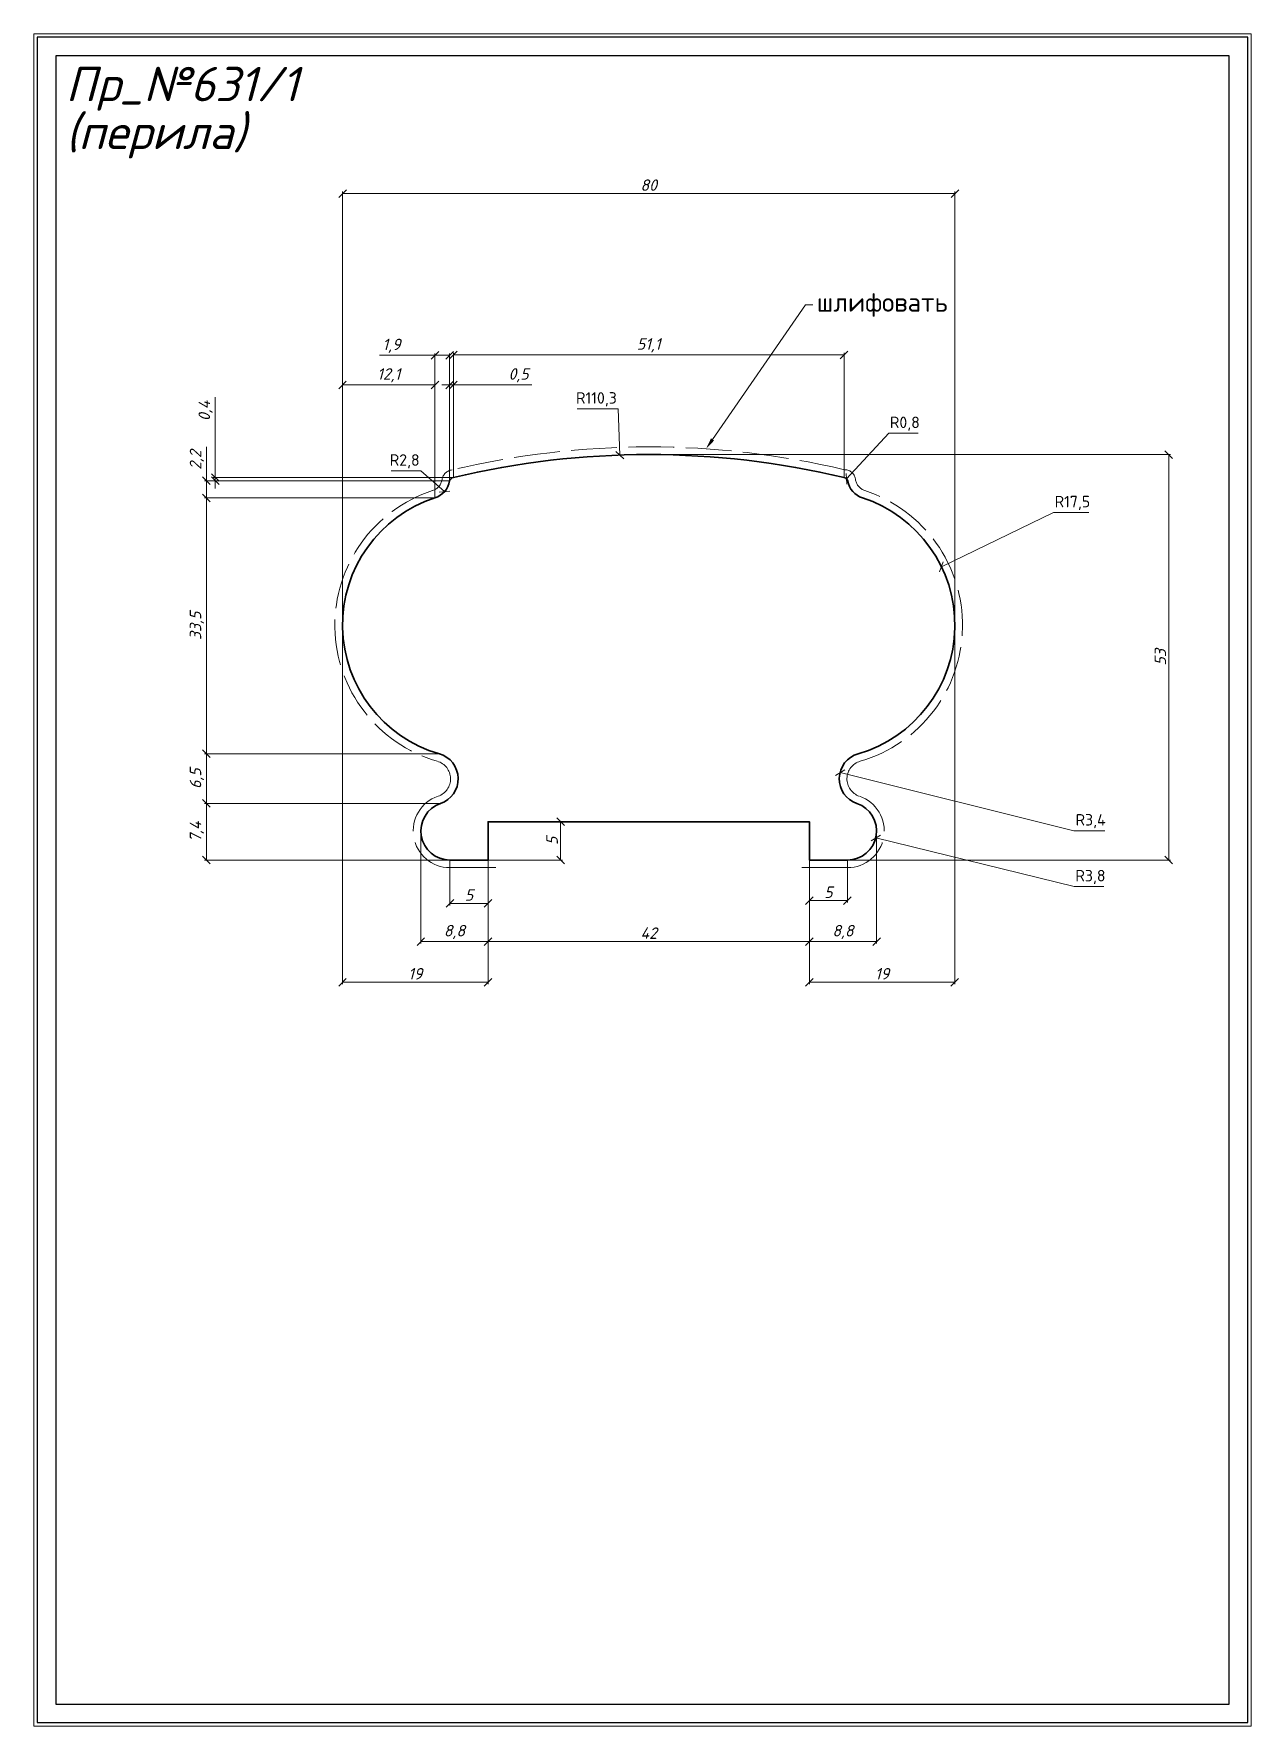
# Model space of a CAD drawing. Header units: millimetres. Extents: x 9236 to 9395, y -1347 to -1125.
import ezdxf
from ezdxf import colors
from ezdxf.entities.mleader import LeaderData, LeaderLine
from ezdxf.math import Vec2, Vec3

# ---------------------------------------------------------------- set-up
doc = ezdxf.new("R2010")
doc.units = ezdxf.units.MM
doc.linetypes.add('ACAD_ISO02W100', pattern=[15, 12, -3])
doc.layers.get('0').update_dxf_attribs({"lineweight": 13})
for name, color, linetype, lineweight in [('профили', 1, 'Continuous', 35), ('служебный слой ЛИНИИ ПУНКТИРНЫЕ', 7, 'ACAD_ISO02W100', 13), ('служебный слой НАДПИСИ', 7, 'Continuous', 13), ('служебный слой РАЗМЕРЫ', 7, 'Continuous', 9), ('служебный слой ШТАМП', 7, 'Continuous', 30)]:
    doc.layers.add(name, color=color, linetype=linetype, lineweight=lineweight)
doc.styles.add('ЕСКД', font='isocpeur.ttf', dxfattribs={"oblique": 15})
doc.styles.add('ЕСКД профили размеры', font='isocpeur.ttf')
doc.styles.add('ЕСКД штамп_текст', font='isocpeur.ttf')
doc.dimstyles.new('ЕСКД', dxfattribs={"dimtxt": 3.5, "dimasz": 2.5, "dimexe": 0.25, "dimexo": 0, "dimgap": 0.35, "dimtad": 1, "dimdec": 1, "dimzin": 9, "dimtxsty": 'ЕСКД', "dimblk": 'OBLIQUE', "dimcen": 0, "dimclrd": 256, "dimclre": 256, "dimclrt": 256, "dimadec": 1, "dimazin": 0, "dimtfac": 1, "dimtdec": 1, "dimtmove": 0, "dimatfit": 3, "dimldrblk": 'DOTSMALL', "dimfxl": 1, "dimlwd": -1, "dimlwe": -1, "dimarcsym": 0})
doc.dimstyles.new('ЕСКД профили$4', dxfattribs={"dimtxt": 1.5, "dimasz": 1, "dimexe": 0.3, "dimexo": 0, "dimgap": 0.35, "dimtad": 1, "dimtoh": 1, "dimdec": 1, "dimzin": 9, "dimtxsty": 'ЕСКД профили размеры', "dimblk": 'OBLIQUE', "dimcen": 0, "dimse1": 1, "dimclrd": 256, "dimclre": 256, "dimclrt": 256, "dimadec": 1, "dimazin": 0, "dimtfac": 1, "dimtdec": 1, "dimtofl": 0, "dimtmove": 0, "dimatfit": 3, "dimldrblk": 'DOTSMALL', "dimfxl": 1, "dimlwd": -1, "dimlwe": -1, "dimarcsym": 2})

# ---------------------------------------------------------------- blocks, each defined once
blk = doc.blocks.new('_DotSmall')
at = {"color": 0, "linetype": 'ByBlock', "lineweight": -3, "const_width": 0.5}
blk.add_lwpolyline([(-0.0625, 0, 1), (0.0625, 0, 1)], format="xyb", close=True, dxfattribs=at)
blk = doc.blocks.new('_OBLIQUE')
at = {"color": 0, "linetype": 'ByBlock'}
blk.add_line((-0.5, -0.5), (0.5, 0.5), dxfattribs=at)
blk = doc.blocks.new('*D25')
at = {"layer": 'Defpoints', "color": 0, "transparency": 16777216}
for p in [(9341.98, -1184.21), (9342.5, -1183.65)]:
    blk.add_point(p, dxfattribs=at)
at = {"layer": 'служебный слой РАЗМЕРЫ', "transparency": 16777216}
for p, q in [((9348.02, -1177.69), (9342.5, -1183.65)), ((9351.89, -1177.69), (9348.02, -1177.69))]:
    blk.add_line(p, q, dxfattribs=at)
at = {"layer": 'служебный слой РАЗМЕРЫ', "transparency": 16777216, "rotation": 227.1915064479413}
blk.add_blockref('_OBLIQUE', (9342.5, -1183.65), dxfattribs=at)
at = {"layer": 'служебный слой РАЗМЕРЫ', "transparency": 16777216, "insert": (9350.13, -1176.44), "char_height": 1.5, "attachment_point": 5, "style": 'ЕСКД профили размеры'}
blk.add_mtext('R0,8', dxfattribs=at)
blk = doc.blocks.new('*D24')
at = {"layer": 'Defpoints', "color": 0, "transparency": 16777216}
for p in [(9312.88, -1180.54), (9316.65, -1290.73)]:
    blk.add_point(p, dxfattribs=at)
at = {"layer": 'служебный слой РАЗМЕРЫ', "transparency": 16777216}
for p, q in [((9307.3, -1174.49), (9312.67, -1174.49)), ((9312.67, -1174.49), (9312.88, -1180.54))]:
    blk.add_line(p, q, dxfattribs=at)
at = {"layer": 'служебный слой РАЗМЕРЫ', "transparency": 16777216, "rotation": 271.9569031728244}
blk.add_blockref('_OBLIQUE', (9312.88, -1180.54), dxfattribs=at)
at = {"layer": 'служебный слой РАЗМЕРЫ', "transparency": 16777216, "insert": (9309.81, -1173.24), "char_height": 1.5, "attachment_point": 5, "style": 'ЕСКД профили размеры'}
blk.add_mtext('R110,3', dxfattribs=at)
blk = doc.blocks.new('*D21')
at = {"layer": 'Defpoints', "color": 0, "transparency": 16777216}
for p in [(9290.66, -1233.47), (9295.65, -1232.74), (9290.66, -1239.15)]:
    blk.add_point(p, dxfattribs=at)
at = {"layer": 'служебный слой РАЗМЕРЫ', "transparency": 16777216}
for p, q in [((9290.66, -1233.47), (9290.66, -1239.4)), ((9295.65, -1232.74), (9295.65, -1239.4)), ((9295.65, -1239.15), (9290.66, -1239.15))]:
    blk.add_line(p, q, dxfattribs=at)
at = {"layer": 'служебный слой РАЗМЕРЫ', "transparency": 16777216, "rotation": 180}
blk.add_blockref('_OBLIQUE', (9290.66, -1239.15), dxfattribs=at)
at = {"layer": 'служебный слой РАЗМЕРЫ', "transparency": 16777216}
blk.add_blockref('_OBLIQUE', (9295.65, -1239.15), dxfattribs=at)
at = {"layer": 'служебный слой РАЗМЕРЫ', "transparency": 16777216, "insert": (9293.16, -1238.05), "char_height": 1.5, "attachment_point": 5, "style": 'ЕСКД'}
blk.add_mtext('5', dxfattribs=at)
blk = doc.blocks.new('*D19')
at = {"layer": 'Defpoints', "color": 0, "transparency": 16777216}
for p in [(9346.43, -1229.67), (9337.65, -1233.47), (9346.43, -1244.13)]:
    blk.add_point(p, dxfattribs=at)
at = {"layer": 'служебный слой РАЗМЕРЫ', "transparency": 16777216}
for p, q in [((9346.43, -1229.67), (9346.43, -1244.38)), ((9337.65, -1233.47), (9337.65, -1244.38)), ((9337.65, -1244.13), (9346.43, -1244.13))]:
    blk.add_line(p, q, dxfattribs=at)
at = {"layer": 'служебный слой РАЗМЕРЫ', "transparency": 16777216, "rotation": 180}
blk.add_blockref('_OBLIQUE', (9337.65, -1244.13), dxfattribs=at)
at = {"layer": 'служебный слой РАЗМЕРЫ', "transparency": 16777216}
blk.add_blockref('_OBLIQUE', (9346.43, -1244.13), dxfattribs=at)
at = {"layer": 'служебный слой РАЗМЕРЫ', "transparency": 16777216, "insert": (9342.04, -1242.88), "char_height": 1.5, "attachment_point": 5, "style": 'ЕСКД'}
blk.add_mtext('8,8', dxfattribs=at)
blk = doc.blocks.new('*D17')
at = {"layer": 'Defpoints', "color": 0, "transparency": 16777216}
for p in [(9286.86, -1229.67), (9295.65, -1231.86), (9295.65, -1244.13)]:
    blk.add_point(p, dxfattribs=at)
at = {"layer": 'служебный слой РАЗМЕРЫ', "transparency": 16777216}
for p, q in [((9286.86, -1229.67), (9286.86, -1244.38)), ((9295.65, -1231.86), (9295.65, -1244.38)), ((9286.86, -1244.13), (9295.65, -1244.13))]:
    blk.add_line(p, q, dxfattribs=at)
at = {"layer": 'служебный слой РАЗМЕРЫ', "transparency": 16777216, "rotation": 180}
blk.add_blockref('_OBLIQUE', (9286.86, -1244.13), dxfattribs=at)
at = {"layer": 'служебный слой РАЗМЕРЫ', "transparency": 16777216}
blk.add_blockref('_OBLIQUE', (9295.65, -1244.13), dxfattribs=at)
at = {"layer": 'служебный слой РАЗМЕРЫ', "transparency": 16777216, "insert": (9291.26, -1242.88), "char_height": 1.5, "attachment_point": 5, "style": 'ЕСКД'}
blk.add_mtext('8,8', dxfattribs=at)
blk = doc.blocks.new('*D16')
at = {"layer": 'Defpoints', "color": 0, "transparency": 16777216}
for p in [(9276.62, -1171.36), (9288.71, -1186.13), (9276.62, -1193.39)]:
    blk.add_point(p, dxfattribs=at)
at = {"layer": 'служебный слой РАЗМЕРЫ', "transparency": 16777216}
for p, q in [((9276.62, -1193.39), (9276.62, -1171.11)), ((9288.71, -1171.36), (9276.62, -1171.36)), ((9288.71, -1186.13), (9288.71, -1171.11))]:
    blk.add_line(p, q, dxfattribs=at)
at = {"layer": 'служебный слой РАЗМЕРЫ', "transparency": 16777216, "rotation": 180}
blk.add_blockref('_OBLIQUE', (9276.62, -1171.36), dxfattribs=at)
at = {"layer": 'служебный слой РАЗМЕРЫ', "transparency": 16777216}
blk.add_blockref('_OBLIQUE', (9288.71, -1171.36), dxfattribs=at)
at = {"layer": 'служебный слой РАЗМЕРЫ', "transparency": 16777216, "insert": (9282.67, -1170.11), "char_height": 1.5, "attachment_point": 5, "style": 'ЕСКД'}
blk.add_mtext('12,1', dxfattribs=at)
blk = doc.blocks.new('*D15')
at = {"layer": 'Defpoints', "color": 0, "transparency": 16777216}
for p in [(9288.71, -1167.5), (9290.61, -1183.9), (9288.71, -1186.13)]:
    blk.add_point(p, dxfattribs=at)
at = {"layer": 'служебный слой РАЗМЕРЫ', "transparency": 16777216}
for p, q in [((9288.71, -1167.5), (9281.47, -1167.5)), ((9288.71, -1186.13), (9288.71, -1167.25)), ((9290.61, -1167.5), (9288.71, -1167.5)), ((9290.61, -1183.9), (9290.61, -1167.25))]:
    blk.add_line(p, q, dxfattribs=at)
at = {"layer": 'служебный слой РАЗМЕРЫ', "transparency": 16777216, "rotation": 180}
blk.add_blockref('_OBLIQUE', (9288.71, -1167.5), dxfattribs=at)
at = {"layer": 'служебный слой РАЗМЕРЫ', "transparency": 16777216}
blk.add_blockref('_OBLIQUE', (9290.61, -1167.5), dxfattribs=at)
at = {"layer": 'служебный слой РАЗМЕРЫ', "transparency": 16777216, "insert": (9283.03, -1166.25), "char_height": 1.5, "attachment_point": 5, "style": 'ЕСКД'}
blk.add_mtext('1,9', dxfattribs=at)
blk = doc.blocks.new('*D14')
at = {"layer": 'Defpoints', "color": 0, "transparency": 16777216}
for p in [(9290.61, -1171.36), (9291.11, -1183.24), (9290.61, -1183.9)]:
    blk.add_point(p, dxfattribs=at)
at = {"layer": 'служебный слой РАЗМЕРЫ', "transparency": 16777216}
for p, q in [((9290.61, -1171.36), (9289.61, -1171.36)), ((9290.61, -1183.9), (9290.61, -1171.11)), ((9290.61, -1171.36), (9291.11, -1171.36)), ((9291.11, -1183.24), (9291.11, -1171.11)), ((9291.11, -1171.36), (9301.35, -1171.36))]:
    blk.add_line(p, q, dxfattribs=at)
blk.add_blockref('_OBLIQUE', (9290.61, -1171.36), dxfattribs=at)
at = {"layer": 'служебный слой РАЗМЕРЫ', "transparency": 16777216, "rotation": 180}
blk.add_blockref('_OBLIQUE', (9291.11, -1171.36), dxfattribs=at)
at = {"layer": 'служебный слой РАЗМЕРЫ', "transparency": 16777216, "insert": (9299.64, -1170.11), "char_height": 1.5, "attachment_point": 5, "style": 'ЕСКД'}
blk.add_mtext('0,5', dxfattribs=at)
blk = doc.blocks.new('*D13')
at = {"layer": 'Defpoints', "color": 0, "transparency": 16777216}
for p in [(9259.98, -1183.47), (9291.11, -1183.47), (9290.61, -1183.9)]:
    blk.add_point(p, dxfattribs=at)
at = {"layer": 'служебный слой РАЗМЕРЫ', "transparency": 16777216}
for p, q in [((9259.98, -1183.47), (9259.98, -1172.98)), ((9291.11, -1183.47), (9259.73, -1183.47)), ((9259.98, -1183.9), (9259.98, -1183.47)), ((9290.61, -1183.9), (9259.73, -1183.9)), ((9259.98, -1183.9), (9259.98, -1184.9))]:
    blk.add_line(p, q, dxfattribs=at)
for p, rotation in [((9259.98, -1183.47), 270), ((9259.98, -1183.9), 90)]:
    blk.add_blockref('_OBLIQUE', p, dxfattribs=dict(at, rotation=rotation))
at = {"layer": 'служебный слой РАЗМЕРЫ', "transparency": 16777216, "insert": (9258.73, -1174.76), "char_height": 1.5, "attachment_point": 5, "rotation": 90, "style": 'ЕСКД'}
blk.add_mtext('0,4', dxfattribs=at)
blk = doc.blocks.new('*D12')
at = {"layer": 'Defpoints', "color": 0, "transparency": 16777216}
for p in [(9258.83, -1183.9), (9290.61, -1183.9), (9288.71, -1186.13)]:
    blk.add_point(p, dxfattribs=at)
at = {"layer": 'служебный слой РАЗМЕРЫ', "transparency": 16777216}
for p, q in [((9258.83, -1183.9), (9258.83, -1179.47)), ((9290.61, -1183.9), (9258.58, -1183.9)), ((9258.83, -1186.13), (9258.83, -1183.9)), ((9288.71, -1186.13), (9258.58, -1186.13))]:
    blk.add_line(p, q, dxfattribs=at)
for p, rotation in [((9258.83, -1183.9), 90), ((9258.83, -1186.13), 270)]:
    blk.add_blockref('_OBLIQUE', p, dxfattribs=dict(at, rotation=rotation))
at = {"layer": 'служебный слой РАЗМЕРЫ', "transparency": 16777216, "insert": (9257.58, -1181.18), "char_height": 1.5, "attachment_point": 5, "rotation": 90, "style": 'ЕСКД'}
blk.add_mtext('2,2', dxfattribs=at)
blk = doc.blocks.new('*D11')
at = {"layer": 'Defpoints', "color": 0, "transparency": 16777216}
for p in [(9258.83, -1186.13), (9288.71, -1186.13), (9289.28, -1219.59)]:
    blk.add_point(p, dxfattribs=at)
at = {"layer": 'служебный слой РАЗМЕРЫ', "transparency": 16777216}
for p, q in [((9288.71, -1186.13), (9258.58, -1186.13)), ((9258.83, -1219.59), (9258.83, -1186.13)), ((9289.28, -1219.59), (9258.58, -1219.59))]:
    blk.add_line(p, q, dxfattribs=at)
for p, rotation in [((9258.83, -1186.13), 90), ((9258.83, -1219.59), 270)]:
    blk.add_blockref('_OBLIQUE', p, dxfattribs=dict(at, rotation=rotation))
at = {"layer": 'служебный слой РАЗМЕРЫ', "transparency": 16777216, "insert": (9257.58, -1202.86), "char_height": 1.5, "attachment_point": 5, "rotation": 90, "style": 'ЕСКД'}
blk.add_mtext('33,5', dxfattribs=at)
blk = doc.blocks.new('*D10')
at = {"layer": 'Defpoints', "color": 0, "transparency": 16777216}
for p in [(9258.83, -1219.59), (9289.28, -1219.59), (9289.44, -1226.08)]:
    blk.add_point(p, dxfattribs=at)
at = {"layer": 'служебный слой РАЗМЕРЫ', "transparency": 16777216}
for p, q in [((9289.28, -1219.59), (9258.58, -1219.59)), ((9258.83, -1226.08), (9258.83, -1219.59)), ((9289.44, -1226.08), (9258.58, -1226.08))]:
    blk.add_line(p, q, dxfattribs=at)
for p, rotation in [((9258.83, -1219.59), 90), ((9258.83, -1226.08), 270)]:
    blk.add_blockref('_OBLIQUE', p, dxfattribs=dict(at, rotation=rotation))
at = {"layer": 'служебный слой РАЗМЕРЫ', "transparency": 16777216, "insert": (9257.58, -1222.83), "char_height": 1.5, "attachment_point": 5, "rotation": 90, "style": 'ЕСКД'}
blk.add_mtext('6,5', dxfattribs=at)
blk = doc.blocks.new('*D9')
at = {"layer": 'Defpoints', "color": 0, "transparency": 16777216}
for p in [(9258.83, -1226.08), (9289.44, -1226.08), (9290.66, -1233.47)]:
    blk.add_point(p, dxfattribs=at)
at = {"layer": 'служебный слой РАЗМЕРЫ', "transparency": 16777216}
for p, q in [((9289.44, -1226.08), (9258.58, -1226.08)), ((9258.83, -1233.47), (9258.83, -1226.08)), ((9290.66, -1233.47), (9258.58, -1233.47))]:
    blk.add_line(p, q, dxfattribs=at)
for p, rotation in [((9258.83, -1226.08), 90), ((9258.83, -1233.47), 270)]:
    blk.add_blockref('_OBLIQUE', p, dxfattribs=dict(at, rotation=rotation))
at = {"layer": 'служебный слой РАЗМЕРЫ', "transparency": 16777216, "insert": (9257.58, -1229.77), "char_height": 1.5, "attachment_point": 5, "rotation": 90, "style": 'ЕСКД'}
blk.add_mtext('7,4', dxfattribs=at)
blk = doc.blocks.new('*D8')
at = {"layer": 'Defpoints', "color": 0, "transparency": 16777216}
for p in [(9342.63, -1229.67), (9346.32, -1230.58)]:
    blk.add_point(p, dxfattribs=at)
at = {"layer": 'служебный слой РАЗМЕРЫ', "transparency": 16777216}
for p, q in [((9372.27, -1236.94), (9346.32, -1230.58)), ((9376.15, -1236.94), (9372.27, -1236.94))]:
    blk.add_line(p, q, dxfattribs=at)
at = {"layer": 'служебный слой РАЗМЕРЫ', "transparency": 16777216, "rotation": 166.2184451080142}
blk.add_blockref('_OBLIQUE', (9346.32, -1230.58), dxfattribs=at)
at = {"layer": 'служебный слой РАЗМЕРЫ', "transparency": 16777216, "insert": (9374.39, -1235.69), "char_height": 1.5, "attachment_point": 5, "style": 'ЕСКД профили размеры'}
blk.add_mtext('R3,8', dxfattribs=at)
blk = doc.blocks.new('*D7')
at = {"layer": 'Defpoints', "color": 0, "transparency": 16777216}
for p in [(9344.96, -1222.86), (9348.26, -1223.68)]:
    blk.add_point(p, dxfattribs=at)
at = {"layer": 'служебный слой РАЗМЕРЫ', "transparency": 16777216}
for p, q in [((9372.23, -1229.64), (9341.66, -1222.04)), ((9376.25, -1229.64), (9372.23, -1229.64))]:
    blk.add_line(p, q, dxfattribs=at)
at = {"layer": 'служебный слой РАЗМЕРЫ', "transparency": 16777216, "rotation": 166.029116196544}
blk.add_blockref('_OBLIQUE', (9341.66, -1222.04), dxfattribs=at)
at = {"layer": 'служебный слой РАЗМЕРЫ', "transparency": 16777216, "insert": (9374.41, -1228.39), "char_height": 1.5, "attachment_point": 5, "style": 'ЕСКД профили размеры'}
blk.add_mtext('R3,4', dxfattribs=at)
blk = doc.blocks.new('*D6')
at = {"layer": 'Defpoints', "color": 0, "transparency": 16777216}
for p in [(9354.91, -1195.14), (9339.17, -1202.78)]:
    blk.add_point(p, dxfattribs=at)
at = {"layer": 'служебный слой РАЗМЕРЫ', "transparency": 16777216}
for p, q in [((9369.54, -1188.04), (9354.91, -1195.14)), ((9374.17, -1188.04), (9369.54, -1188.04))]:
    blk.add_line(p, q, dxfattribs=at)
at = {"layer": 'служебный слой РАЗМЕРЫ', "transparency": 16777216, "rotation": 205.8767470300276}
blk.add_blockref('_OBLIQUE', (9354.91, -1195.14), dxfattribs=at)
at = {"layer": 'служебный слой РАЗМЕРЫ', "transparency": 16777216, "insert": (9372.03, -1186.79), "char_height": 1.5, "attachment_point": 5, "style": 'ЕСКД профили размеры'}
blk.add_mtext('R17,5', dxfattribs=at)
blk = doc.blocks.new('*D5')
at = {"layer": 'Defpoints', "color": 0, "transparency": 16777216}
for p in [(9287.85, -1183.47), (9289.95, -1185.32)]:
    blk.add_point(p, dxfattribs=at)
at = {"layer": 'служебный слой РАЗМЕРЫ', "transparency": 16777216}
for p, q in [((9282.98, -1182.61), (9286.86, -1182.61)), ((9286.86, -1182.61), (9289.95, -1185.32))]:
    blk.add_line(p, q, dxfattribs=at)
at = {"layer": 'служебный слой РАЗМЕРЫ', "transparency": 16777216, "rotation": 318.7416581771801}
blk.add_blockref('_OBLIQUE', (9289.95, -1185.32), dxfattribs=at)
at = {"layer": 'служебный слой РАЗМЕРЫ', "transparency": 16777216, "insert": (9284.75, -1181.36), "char_height": 1.5, "attachment_point": 5, "style": 'ЕСКД профили размеры'}
blk.add_mtext('R2,8', dxfattribs=at)
blk = doc.blocks.new('*D4')
at = {"layer": 'Defpoints', "color": 0, "transparency": 16777216}
for p in [(9342.18, -1167.44), (9291.11, -1183.47), (9342.18, -1183.47)]:
    blk.add_point(p, dxfattribs=at)
at = {"layer": 'служебный слой РАЗМЕРЫ', "transparency": 16777216}
for p, q in [((9291.11, -1183.47), (9291.11, -1167.19)), ((9291.11, -1167.44), (9342.18, -1167.44)), ((9342.18, -1183.47), (9342.18, -1167.19))]:
    blk.add_line(p, q, dxfattribs=at)
at = {"layer": 'служебный слой РАЗМЕРЫ', "transparency": 16777216, "rotation": 180}
blk.add_blockref('_OBLIQUE', (9291.11, -1167.44), dxfattribs=at)
at = {"layer": 'служебный слой РАЗМЕРЫ', "transparency": 16777216}
blk.add_blockref('_OBLIQUE', (9342.18, -1167.44), dxfattribs=at)
at = {"layer": 'служебный слой РАЗМЕРЫ', "transparency": 16777216, "insert": (9316.65, -1166.19), "char_height": 1.5, "attachment_point": 5, "style": 'ЕСКД'}
blk.add_mtext('51,1', dxfattribs=at)

msp = doc.modelspace()

# ---------------------------------------------------------------- linework, layer by layer
at = {"layer": 'профили'}
msp.add_lwpolyline([(9291.11, -1183.47, -0.117407), (9342.18, -1183.47, -0.223504), (9342.68, -1183.9, 0.283302), (9344.58, -1186.13, -0.739328), (9344.01, -1219.59, 0.733532), (9343.86, -1226.08, -0.848426), (9342.63, -1233.47), (9337.65, -1233.47), (9337.65, -1228.47), (9295.65, -1228.47), (9295.65, -1233.47), (9290.66, -1233.47, -0.847488), (9289.44, -1226.08, 0.733532), (9289.28, -1219.59, -0.739328), (9288.71, -1186.13, 0.283302), (9290.61, -1183.9, -0.22185), (9291.11, -1183.47)], format="xyb", close=True, dxfattribs=at)
at = {"layer": 'служебный слой ЛИНИИ ПУНКТИРНЫЕ', "ltscale": 0.5}
for p, q in [((9296.65, -1234.47), (9290.66, -1234.47)), ((9342.63, -1234.47), (9336.65, -1234.47))]:
    msp.add_line(p, q, dxfattribs=at)
for centre, radius, start, end in [((9316.65, -1290.73), 111.26, 76.6921, 103.3483), ((9291.11, -1183.97), 1.5, 95.6627, 171.2853), ((9342.28, -1183.86), 1.4, 2.0182, 90.8815), ((9294.12, -1202.78), 18.5, 108.0152, 253.9214), ((9287.85, -1183.47), 1.8, 288.0152, 351.2853), ((9345.45, -1183.47), 1.8, 190.9541, 251.9848), ((9339.17, -1202.78), 18.5, 286.0786, 71.9848), ((9288.34, -1222.86), 2.4, 288.8765, 73.9214), ((9344.96, -1222.86), 2.4, 106.0786, 251.1123), ((9290.66, -1229.67), 4.8, 108.8765, 270), ((9342.63, -1229.67), 4.8, 269.9443, 71.1786)]:
    msp.add_arc(centre, radius, start, end, dxfattribs=at)
at = {"layer": 'служебный слой ШТАМП', "color": 6, "lineweight": 5, "ltscale": 100}
msp.add_lwpolyline([(9395.4, -1125.48), (9236.27, -1125.48), (9236.27, -1346.69), (9395.4, -1346.69)], close=True, dxfattribs=at)
at = {"layer": 'служебный слой ШТАМП', "ltscale": 100}
for points in [[(9394.94, -1125.93), (9236.73, -1125.93), (9236.73, -1346.23), (9394.94, -1346.23)], [(9392.54, -1128.33), (9239.13, -1128.33), (9239.13, -1343.83), (9392.54, -1343.83)]]:
    msp.add_lwpolyline(points, close=True, dxfattribs=at)

# ---------------------------------------------------------------- texts
at = {"layer": 'служебный слой НАДПИСИ', "style": 'ЕСКД', "oblique": 15}
for s, p in [('Пр_№631/1', (9240.43, -1134.29)), ('(перила)', (9240.43, -1140.54))]:
    msp.add_text(s, height=4.5, dxfattribs=at).set_placement(p)

# ---------------------------------------------------------------- dimensions: what is measured, and where the dimension line sits
at = {"layer": 'служебный слой РАЗМЕРЫ', "color": 1}
for base, p1, p2 in [((9356.6673, -1146.3508), (9276.6236, -1202.7757), (9356.6673, -1202.7757)), ((9295.65, -1249.44), (9276.62, -1202.78), (9295.65, -1233.47)), ((9356.66, -1249.44), (9337.65, -1233.47), (9356.66, -1203.07)), ((9337.65, -1244.13), (9295.65, -1231.86), (9337.65, -1233.47)), ((9342.63, -1238.78), (9337.65, -1233.47), (9342.63, -1233.47))]:
    msp.add_linear_dim(base=base, p1=p1, p2=p2, dimstyle='ЕСКД', override={"dimtxt": 1.5, "dimasz": 1}, dxfattribs=at).render()
for base, p1, p2, picture, middle in [((9288.71, -1167.5), (9290.61, -1183.9), (9288.71, -1186.13), '*D15', (9283.03, -1167.5)), ((9290.61, -1171.36), (9291.11, -1183.24), (9290.61, -1183.9), '*D14', (9299.64, -1171.36))]:
    dim = msp.add_linear_dim(base=base, p1=p1, p2=p2, dimstyle='ЕСКД', override={"dimtxt": 1.5, "dimasz": 1}, dxfattribs=at)
    dim.commit()
    dim.dimension.update_dxf_attribs({"geometry": picture, "text_midpoint": middle, "dimtype": 128})
for base, p1, p2, picture, middle in [((9342.18, -1167.44), (9291.11, -1183.47), (9342.18, -1183.47), '*D4', (9316.65, -1166.19)), ((9276.62, -1171.36), (9288.71, -1186.13), (9276.62, -1193.39), '*D16', (9282.67, -1170.11)), ((9295.65, -1244.13), (9286.86, -1229.67), (9295.65, -1231.86), '*D17', (9291.26, -1242.88)), ((9346.43, -1244.13), (9337.65, -1233.47), (9346.43, -1229.67), '*D19', (9342.04, -1242.88)), ((9290.66, -1239.15), (9295.65, -1232.74), (9290.66, -1233.47), '*D21', (9293.16, -1238.05))]:
    dim = msp.add_linear_dim(base=base, p1=p1, p2=p2, dimstyle='ЕСКД', override={"dimtxt": 1.5, "dimasz": 1}, dxfattribs=at)
    dim.commit()
    dim.dimension.update_dxf_attribs({"geometry": picture, "text_midpoint": middle})
for center, mpoint, picture, middle in [((9316.65, -1290.73), (9312.88, -1180.54), '*D24', (9309.81, -1174.49)), ((9341.98, -1184.21), (9342.5, -1183.65), '*D25', (9350.13, -1177.69)), ((9287.85, -1183.47), (9289.95, -1185.32), '*D5', (9284.75, -1182.61)), ((9339.17, -1202.78), (9354.91, -1195.14), '*D6', (9372.03, -1188.04)), ((9344.96, -1222.86), (9348.26, -1223.68), '*D7', (9372.23, -1229.64)), ((9342.63, -1229.67), (9346.32, -1230.58), '*D8', (9372.27, -1236.94))]:
    dim = msp.add_radius_dim(center=center, mpoint=mpoint, dimstyle='ЕСКД профили$4', dxfattribs=at)
    dim.commit()
    dim.dimension.update_dxf_attribs({"geometry": picture, "text_midpoint": middle, "dimtype": 132})
dim = msp.add_linear_dim(base=(9259.98, -1183.47), p1=(9290.61, -1183.9), p2=(9291.11, -1183.47), angle=90, dimstyle='ЕСКД', override={"dimtxt": 1.5, "dimasz": 1}, dxfattribs=at)
dim.commit()
dim.dimension.update_dxf_attribs({"geometry": '*D13', "text_midpoint": (9259.98, -1174.76), "dimtype": 128})
for base, p1, p2, picture, middle in [((9258.83, -1183.9), (9288.71, -1186.13), (9290.61, -1183.9), '*D12', (9257.58, -1181.18)), ((9258.83, -1186.13), (9289.28, -1219.59), (9288.71, -1186.13), '*D11', (9257.58, -1202.86)), ((9258.83, -1219.59), (9289.44, -1226.08), (9289.28, -1219.59), '*D10', (9257.58, -1222.83)), ((9258.83, -1226.08), (9290.66, -1233.47), (9289.44, -1226.08), '*D9', (9257.58, -1229.77))]:
    dim = msp.add_linear_dim(base=base, p1=p1, p2=p2, angle=90, dimstyle='ЕСКД', override={"dimtxt": 1.5, "dimasz": 1}, dxfattribs=at)
    dim.commit()
    dim.dimension.update_dxf_attribs({"geometry": picture, "text_midpoint": middle})
for base, p1, p2 in [((9384.62, -1180.47), (9340.64, -1233.47), (9316.65, -1180.47)), ((9305.12, -1228.47), (9294.73, -1233.47), (9296.39, -1228.47))]:
    msp.add_linear_dim(base=base, p1=p1, p2=p2, angle=90, dimstyle='ЕСКД', override={"dimtxt": 1.5, "dimasz": 1}, dxfattribs=at).render()

# ---------------------------------------------------------------- leaders
at = {"layer": 'служебный слой РАЗМЕРЫ'}
ml = msp.add_multileader_mtext('Standard', dxfattribs=at)
ml.set_content('\\A1;{\\fISOCPEUR|b1|i0|c204|p34;шлифовать}', color=256, style='ЕСКД штамп_текст')
ml.set_leader_properties(color=256, linetype='ByLayer', lineweight=-1)
ml.build(insert=Vec2(0, 0))
ml.multileader.update_dxf_attribs({"dogleg_length": 1, "arrow_head_size": 1.5})
ctx = ml.context
ctx.base_point, ctx.char_height, ctx.arrow_head_size, ctx.landing_gap_size, ctx.plane_origin = Vec3(9338.12, -1160.92), 2.5, 1.5, 0.5, Vec3(9369.41, -1150.96)
notes = []
notes.append((ctx, [(1, (1, 1, 0), (9337.12, -1160.92), (1, 0), 1, [(0, [(9324.14, -1179.73)], 0, [])])]))
ctx.mtext.insert, ctx.mtext.flow_direction = Vec3(9338.62, -1159.3), 5
for ctx, leaders in notes:
    for number, flags, end, landing, length, lines in leaders:
        leader = LeaderData()
        leader.index, (leader.has_last_leader_line, leader.has_dogleg_vector, leader.attachment_direction) = number, flags
        leader.last_leader_point, leader.dogleg_vector, leader.dogleg_length = Vec3(end), Vec3(landing), length
        for number, points, colour, breaks in lines:
            line = LeaderLine()
            line.index, line.vertices, line.color, line.breaks = number, Vec3.list(points), colors.encode_raw_color(colour), breaks
            leader.lines.append(line)
        ctx.leaders.append(leader)

doc.saveas('drawing.dxf')
